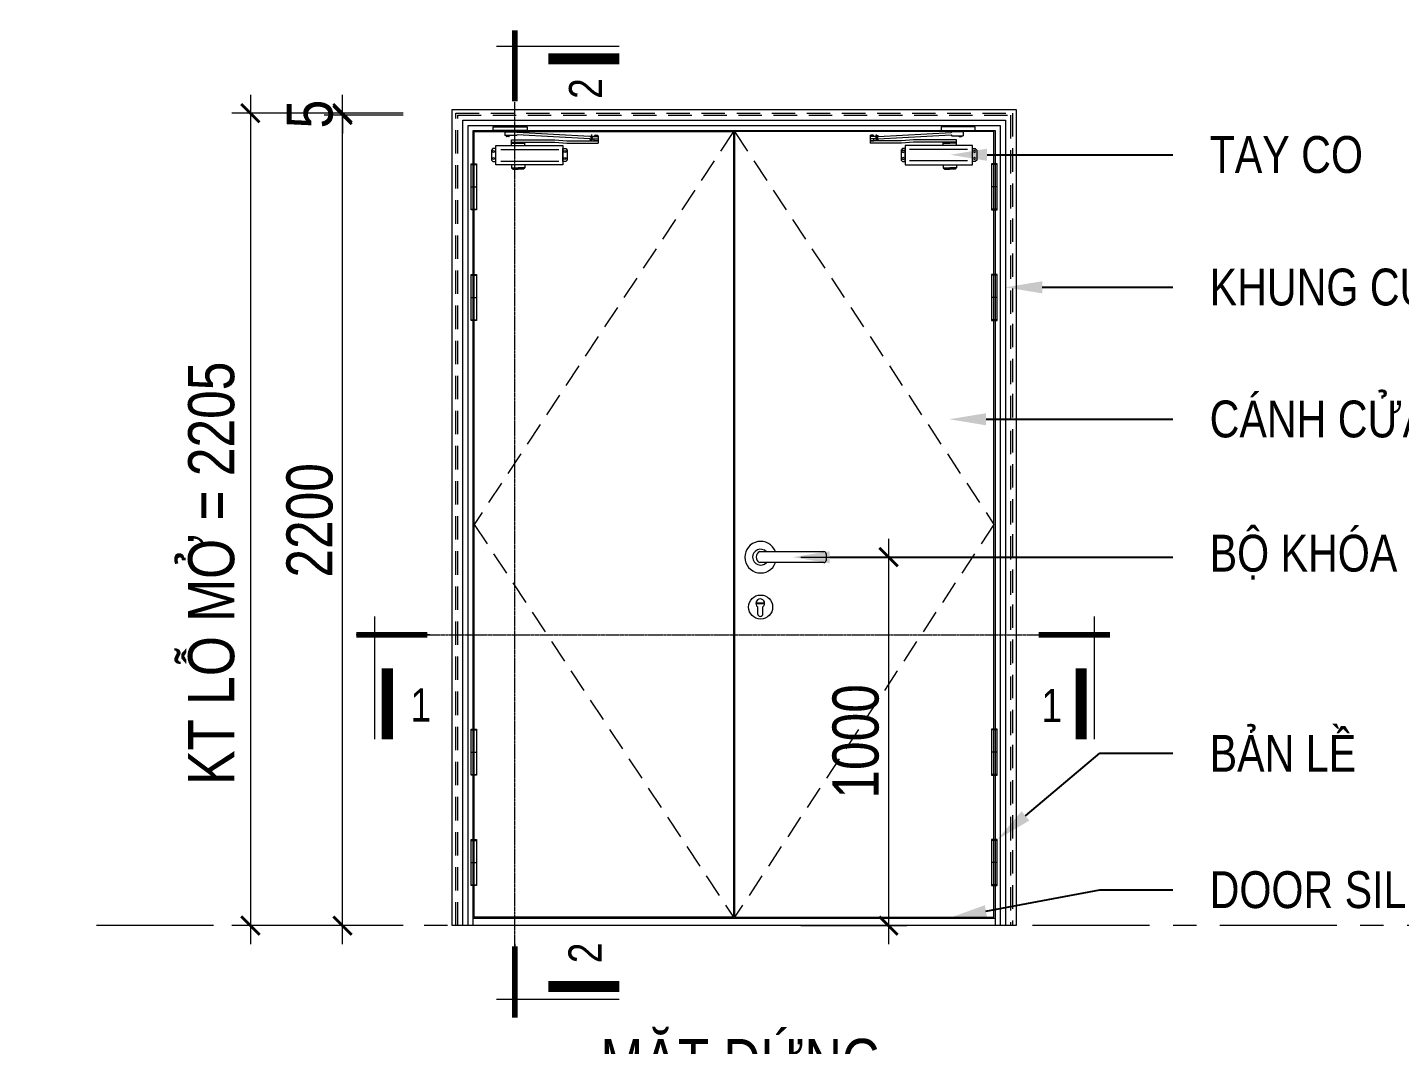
# Model space of a CAD drawing. Header units: millimetres. Extents: x -547695 to 905972, y -1055718 to 167349.
# Drawn here: x -537296 to -533573, y -1027458 to -1024697 of the extents above; entities that cross this region are included whole.
import ezdxf
from ezdxf import colors
from ezdxf.entities.mleader import LeaderData, LeaderLine
from ezdxf.enums import TextEntityAlignment as Align
from ezdxf.math import Vec2, Vec3

# ---------------------------------------------------------------- set-up
doc = ezdxf.new("R2010")
doc.units = ezdxf.units.MM
for name, pattern in [('CENTER', [50.8, 31.75, -6.35, 6.35, -6.35]), ('CENTER2', [1.125, 0.75, -0.125, 0.125, -0.125]), ('HIDDEN', [9.525, 6.35, -3.175]), ('PHANTOM', [2.5, 1.25, -0.25, 0.25, -0.25, 0.25, -0.25])]:
    doc.linetypes.add(name, pattern=pattern)
doc.layers.get('DEFPOINTS').update_dxf_attribs({"color": 1, "lineweight": 25})
for name, color, linetype, lineweight in [('A-DIMS', 8, 'Continuous', 9), ('A-DOOR', 142, 'Continuous', 9), ('A-GRID', 250, 'CENTER', 15), ('A-HIDD', 45, 'HIDDEN', 9), ('A-LITE', 9, 'Continuous', 9), ('A-SYMBOLS', 10, 'Continuous', 13)]:
    doc.layers.add(name, color=color, linetype=linetype, lineweight=lineweight)
doc.styles.add('ARIAL', font='arial.ttf')
doc.styles.add('VTK_Arial', font='arial.ttf', dxfattribs={"width": 0.8})
doc.dimstyles.new('A-2.5-DIM50', dxfattribs={"dimscale": 50, "dimtxt": 2.5, "dimasz": 1, "dimexe": 1, "dimexo": 0, "dimgap": 0.5, "dimtad": 1, "dimdec": 0, "dimzin": 12, "dimdsep": 46, "dimtxsty": 'VTK_Arial', "dimblk": 'ARCHTICK', "dimcen": 0, "dimdle": 1, "dimclrd": 256, "dimclre": 256, "dimclrt": 7, "dimadec": 1, "dimazin": 3, "dimtfac": 1, "dimtdec": 0, "dimtmove": 0, "dimatfit": 2, "dimfxl": 20, "dimtolj": 1, "dimtzin": 0, "dimlwd": -1, "dimlwe": -1, "dimarcsym": 0})

# ---------------------------------------------------------------- blocks, each defined once
blk = doc.blocks.new('*U259')
for p, q in [((-6507, 166), (-6507, -945)), ((0, 166), (0, -945)), ((-500, 0), (166, 0))]:
    blk.add_line(p, q)
at = {"linetype": 'PHANTOM', "ltscale": 10}
blk.add_line((-397, 0), (-6007, 0), dxfattribs=at)
for points, const_width in [([(-6007, 0), (-6652, 0)], 50), ([(166, 0), (-478, 0)], 50), ([(-6392, -945), (-6392, -302)], 100), ([(-115, -945), (-115, -302)], 100)]:
    blk.add_lwpolyline(points, dxfattribs=dict(const_width=const_width))
at = {"style": 'ARIAL', "width": 0.8, "flags": 8}
for tag, p in [('1', (-6124, -878)), ('2', (-419, -874))]:
    blk.add_attdef(tag, text='', height=300, dxfattribs=at).set_placement(p, align=Align.BOTTOM_CENTER)
blk = doc.blocks.new('*U258')
for p, q in [((-8622, 166), (-8622, -945)), ((0, 166), (0, -945)), ((-500, 0), (166, 0))]:
    blk.add_line(p, q)
at = {"linetype": 'PHANTOM', "ltscale": 10}
blk.add_line((-397, 0), (-8122, 0), dxfattribs=at)
for points, const_width in [([(-8122, 0), (-8766, 0)], 50), ([(166, 0), (-478, 0)], 50), ([(-8506, -945), (-8506, -302)], 100), ([(-115, -945), (-115, -302)], 100)]:
    blk.add_lwpolyline(points, dxfattribs=dict(const_width=const_width))
at = {"style": 'ARIAL', "width": 0.8, "flags": 8}
for tag, p in [('1', (-8238, -878)), ('2', (-419, -874))]:
    blk.add_attdef(tag, text='', height=300, dxfattribs=at).set_placement(p, align=Align.BOTTOM_CENTER)
blk = doc.blocks.new('_ARCHTICK')
at = {"color": 0, "linetype": 'ByBlock', "const_width": 0.15}
blk.add_lwpolyline([(-0.5, -0.5), (0.5, 0.5)], dxfattribs=at)
blk = doc.blocks.new('*D576')
at = {"layer": 'A-DIMS', "transparency": 16777216}
for p, q in [((-536441.3, -1027184.9), (-536441.3, -1024884.9)), ((-536276.7, -1024934.9), (-536491.3, -1024934.9)), ((-536276.7, -1027134.9), (-536491.3, -1027134.9))]:
    blk.add_line(p, q, dxfattribs=at)
at = {"layer": 'DEFPOINTS', "color": 0, "transparency": 16777216}
for p in [(-536441.3, -1024934.9), (-536276.7, -1024934.9), (-536276.7, -1027134.9)]:
    blk.add_point(p, dxfattribs=at)
at = {"layer": 'A-DIMS', "transparency": 16777216, "xscale": 50, "yscale": 50, "zscale": 50}
for p, rotation in [((-536441.3, -1024934.9), 90), ((-536441.3, -1027134.9), 270)]:
    blk.add_blockref('_ARCHTICK', p, dxfattribs=dict(at, rotation=rotation))
at = {"layer": 'A-DIMS', "color": 7, "transparency": 16777216, "insert": (-536530.1, -1026034.9), "char_height": 125, "attachment_point": 5, "rotation": 90, "style": 'VTK_Arial'}
blk.add_mtext('\\A1;2200', dxfattribs=at)
blk = doc.blocks.new('*D577')
at = {"layer": 'A-DIMS', "ltscale": 5, "transparency": 16777216}
for p, q in [((-536441.3, -1024929.9), (-536441.3, -1024879.9)), ((-536276.7, -1024929.9), (-536491.3, -1024929.9)), ((-536276.7, -1024934.9), (-536491.3, -1024934.9)), ((-536441.3, -1024934.9), (-536441.3, -1024929.9)), ((-536441.3, -1024934.9), (-536441.3, -1024984.9))]:
    blk.add_line(p, q, dxfattribs=at)
at = {"layer": 'DEFPOINTS', "color": 0, "transparency": 16777216}
for p in [(-536441.3, -1024929.9), (-536276.7, -1024929.9), (-536276.7, -1024934.9)]:
    blk.add_point(p, dxfattribs=at)
at = {"layer": 'A-DIMS', "transparency": 16777216, "xscale": 50, "yscale": 50, "zscale": 50}
for p, rotation in [((-536441.3, -1024929.9), 270), ((-536441.3, -1024934.9), 90)]:
    blk.add_blockref('_ARCHTICK', p, dxfattribs=dict(at, rotation=rotation))
at = {"layer": 'A-DIMS', "color": 7, "transparency": 16777216, "insert": (-536529.8, -1024932.4), "char_height": 125, "attachment_point": 5, "rotation": 90, "style": 'VTK_Arial'}
blk.add_mtext('\\A1;5', dxfattribs=at)
blk = doc.blocks.new('*D578')
at = {"layer": 'A-DIMS', "ltscale": 5, "transparency": 16777216}
for p, q in [((-536691.3, -1024879.9), (-536691.3, -1027184.9)), ((-536276.7, -1024929.9), (-536741.3, -1024929.9)), ((-536276.7, -1027134.9), (-536741.3, -1027134.9))]:
    blk.add_line(p, q, dxfattribs=at)
at = {"layer": 'DEFPOINTS', "color": 0, "transparency": 16777216}
for p in [(-536276.7, -1024929.9), (-536691.3, -1027134.9), (-536276.7, -1027134.9)]:
    blk.add_point(p, dxfattribs=at)
at = {"layer": 'A-DIMS', "transparency": 16777216, "xscale": 50, "yscale": 50, "zscale": 50}
for p, rotation in [((-536691.3, -1024929.9), 90), ((-536691.3, -1027134.9), 270)]:
    blk.add_blockref('_ARCHTICK', p, dxfattribs=dict(at, rotation=rotation))
at = {"layer": 'A-DIMS', "color": 7, "transparency": 16777216, "insert": (-536796.7, -1026178.5), "char_height": 125, "attachment_point": 5, "rotation": 90, "style": 'VTK_Arial'}
blk.add_mtext('\\A1;KT LỖ MỞ = 2205', dxfattribs=at)
blk = doc.blocks.new('*D584')
at = {"layer": 'A-DIMS', "transparency": 16777216}
for p, q in [((-534959.6, -1026084.9), (-534959.6, -1027184.9)), ((-535197.6, -1026134.9), (-534909.6, -1026134.9)), ((-535197.6, -1027134.9), (-534909.6, -1027134.9))]:
    blk.add_line(p, q, dxfattribs=at)
at = {"layer": 'DEFPOINTS', "color": 0, "transparency": 16777216}
for p in [(-535197.6, -1026134.9), (-535197.6, -1027134.9), (-534959.6, -1027134.9)]:
    blk.add_point(p, dxfattribs=at)
at = {"layer": 'A-DIMS', "transparency": 16777216, "xscale": 50, "yscale": 50, "zscale": 50}
for p, rotation in [((-534959.6, -1026134.9), 90), ((-534959.6, -1027134.9), 270)]:
    blk.add_blockref('_ARCHTICK', p, dxfattribs=dict(at, rotation=rotation))
at = {"layer": 'A-DIMS', "color": 7, "transparency": 16777216, "insert": (-535048.4, -1026634.9), "char_height": 125, "attachment_point": 5, "rotation": 90, "style": 'VTK_Arial'}
blk.add_mtext('\\A1;1000', dxfattribs=at)
blk = doc.blocks.new('View-CellPin-Chi Tiet Cua$0$View-CellPin-Chi Tiet Cua$0$D.C.TAOTHEM')
for p, q in [((-15.4, 0), (-15.4, -4.4)), ((2.4, 0), (2.4, -4.4)), ((-17.6, -4.4), (-17.6, -17.5)), ((-13, -17.5), (-13, -19.3)), ((-4, -20.3), (-12, -20.3)), ((-10.7, -17.5), (-10.7, -19.3)), ((-6.1, -17.5), (-6.1, -19.3)), ((-3, -17.5), (-3, -19.3)), ((5.2, -32.2), (151.5, -32.2)), ((5.2, -50.9), (5.2, -32.2)), ((5.2, -40), (151.4, -40)), ((5.2, -43.1), (50.4, -43.1)), ((5.2, -43.1), (27.8, -43.1)), ((5.2, -50.9), (5.2, -43.1)), ((270.8, -20.6), (23.9, -6.4)), ((270.8, -28.6), (23.9, -14.7)), ((50.4, -43.1), (27.8, -43.1)), ((50.4, -50.9), (50.4, -40)), ((50.4, -50.9), (50.4, -43.1)), ((151.4, -40), (192.4, -42.4)), ((151.5, -32.2), (191.9, -34.7)), ((191.9, -34.7), (298.5, -34.7)), ((192.4, -42.4), (298.5, -42.4)), ((270.8, -18.7), (278.2, -18.7)), ((270.8, -18.7), (270.8, -20.6)), ((270.8, -28.6), (270.8, -30.4)), ((270.8, -30.4), (278.2, -30.4)), ((273.8, -22.6), (273.8, -26.6)), ((275.8, -20.6), (298.5, -20.6)), ((275.8, -28.6), (298.5, -28.6)), ((277.1, -18.1), (277.1, -13.6)), ((278.2, -18.7), (281.1, -20.6)), ((278.2, -30.4), (281.1, -28.6)), ((287.1, -18.1), (287.1, -16.4)), ((288.1, -15.4), (296.1, -15.4)), ((290.2, -18.1), (290.2, -16.4)), ((294.7, -18.1), (294.7, -16.4)), ((297.1, -18.1), (297.1, -16.4)), ((298.5, -34.7), (298.5, -42.4)), ((-31.7, -64.3), (164.8, -64.3)), ((-31.7, -103.5), (164.8, -103.5)), ((5.2, -117), (5.2, -126.6)), ((5.2, -126.6), (27.8, -126.6)), ((5.2, -126.6), (10.2, -131.6)), ((10.2, -131.6), (27.8, -131.6)), ((50.4, -126.6), (27.8, -126.6)), ((45.4, -131.6), (27.8, -131.6)), ((50.4, -126.6), (45.4, -131.6)), ((50.4, -117), (50.4, -126.6))]:
    blk.add_line(p, q)
for points in [[(-57.8, 12), (57.8, 12), (57.8, 0), (-57.8, 0)], [(-48.9, -61.6), (-58.5, -61.6), (-63.5, -66.6), (-63.5, -100.2), (-58.5, -105.2), (-48.9, -105.2)], [(-48.9, -50.9), (179, -50.9), (179, -117), (-48.9, -117)], [(179, -61.6), (188.6, -61.6), (193.6, -66.6), (193.6, -100.2), (188.6, -105.2), (179, -105.2)]]:
    blk.add_lwpolyline(points, close=True)
for points in [[(-17.6, -4.4), (21.5, -4.4), (23.9, -6.4)], [(23.9, -14.7), (21.7, -17.5), (-17.6, -17.5)], [(285.6, -20.6), (285.6, -18.1), (298.5, -18.1), (298.5, -34.7), (285.6, -34.7), (285.6, -28.6)]]:
    blk.add_lwpolyline(points)
for centre, radius in [((277.5, -24.6), 1.65), ((-56, -70.8), 3.36), ((-56, -94.6), 3.36), ((186.1, -70.8), 3.36), ((186.1, -94.6), 3.36)]:
    blk.add_circle(centre, radius)
for centre, radius, start, end in [((-12, -19.3), 1, 180, 270), ((-11.7, -19.3), 1, 270, 0), ((-9.7, -19.3), 1, 180, 270), ((-7.1, -19.3), 1, 270, 0), ((-5.1, -19.3), 1, 180, 270), ((-4, -19.3), 1, 270, 0), ((275.8, -22.6), 2, 90, 180), ((275.8, -26.6), 2, 180, 270), ((288.1, -16.4), 1, 90, 180), ((289.2, -16.4), 1, 0, 90), ((291.2, -16.4), 1, 90, 180), ((293.7, -16.4), 1, 0, 90), ((295.7, -16.4), 1, 90, 180), ((296.1, -16.4), 1, 0, 90)]:
    blk.add_arc(centre, radius, start, end)
blk = doc.blocks.new('KhoaTayCong_Phai')
for p, q in [((-2.4, 15.3), (171.6, 15.3)), ((177.6, 9.3), (177.6, -8.7)), ((171.6, -14.7), (-2.4, -14.7)), ((-11.2, -123.7), (8.6, -123.7)), ((-11.2, -126.9), (-11.2, -123.7)), ((8.6, -126.9), (-11.2, -126.9)), ((-8.3, -134.9), (-8.3, -153.5)), ((6.1, -153.5), (6.1, -134.9)), ((8.6, -123.7), (8.6, -126.9))]:
    blk.add_line(p, q)
blk.add_circle((0, -135.3), 32.6)
for centre, radius, start, end in [((0, 0), 42.9, 20.8432, 339.8952), ((0, 0), 21.7, 44.6889, 317.2039), ((4, 0.3), 16.3, 113.0274, 246.9726), ((171.6, 9.3), 6, 0, 90), ((171.6, -8.7), 6, 270, 0), ((-1.1, -125.3), 12, 306.8699, 233.1301), ((-1.1, -153.5), 7.2, 180, 360)]:
    blk.add_arc(centre, radius, start, end)
blk = doc.blocks.new('View-CellPin-Chi Tiet Cua$0$View-CellPin-Chi Tiet Cua$0$D.C.')
for p, q in [((1114.2, 6054.3), (1114.2, 6049.9)), ((1132, 6054.3), (1132, 6049.9)), ((1112.1, 6049.9), (1112.1, 6036.7)), ((1116.6, 6036.7), (1116.6, 6035)), ((1125.6, 6034), (1117.6, 6034)), ((1119, 6036.7), (1119, 6035)), ((1123.5, 6036.7), (1123.5, 6035)), ((1126.6, 6036.7), (1126.6, 6035)), ((1134.8, 6022.1), (1281.1, 6022.1)), ((1134.8, 6003.4), (1134.8, 6022.1)), ((1134.8, 6014.3), (1281, 6014.3)), ((1134.8, 6011.2), (1180.1, 6011.2)), ((1134.8, 6011.2), (1157.4, 6011.2)), ((1134.8, 6003.4), (1134.8, 6011.2)), ((1400.4, 6033.7), (1153.5, 6047.8)), ((1400.4, 6025.7), (1153.5, 6039.6)), ((1180.1, 6011.2), (1157.4, 6011.2)), ((1180.1, 6003.4), (1180.1, 6014.3)), ((1180.1, 6003.4), (1180.1, 6011.2)), ((1281, 6014.3), (1322, 6011.8)), ((1281.1, 6022.1), (1321.6, 6019.6)), ((1321.6, 6019.6), (1428.1, 6019.6)), ((1322, 6011.8), (1428.1, 6011.8)), ((1400.4, 6035.6), (1407.8, 6035.6)), ((1400.4, 6035.6), (1400.4, 6033.7)), ((1400.4, 6025.7), (1400.4, 6023.8)), ((1400.4, 6023.8), (1407.8, 6023.8)), ((1403.4, 6031.7), (1403.4, 6027.7)), ((1405.4, 6033.7), (1428.1, 6033.7)), ((1405.4, 6025.7), (1428.1, 6025.7)), ((1406.7, 6036.1), (1406.7, 6040.6)), ((1407.8, 6035.6), (1410.8, 6033.7)), ((1407.8, 6023.8), (1410.8, 6025.7)), ((1416.7, 6036.1), (1416.7, 6037.9)), ((1417.7, 6038.9), (1425.7, 6038.9)), ((1419.8, 6036.1), (1419.8, 6037.9)), ((1424.3, 6036.1), (1424.3, 6037.9)), ((1426.7, 6036.1), (1426.7, 6037.9)), ((1428.1, 6019.6), (1428.1, 6011.8)), ((1097.9, 5990), (1294.4, 5990)), ((1097.9, 5950.8), (1294.4, 5950.8)), ((1134.8, 5937.3), (1134.8, 5927.7)), ((1134.8, 5927.7), (1157.4, 5927.7)), ((1134.8, 5927.7), (1139.8, 5922.7)), ((1139.8, 5922.7), (1157.4, 5922.7)), ((1180.1, 5927.7), (1157.4, 5927.7)), ((1175.1, 5922.7), (1157.4, 5922.7)), ((1180.1, 5927.7), (1175.1, 5922.7)), ((1180.1, 5937.3), (1180.1, 5927.7))]:
    blk.add_line(p, q)
for points in [[(1071.8, 6066.3), (1187.4, 6066.3), (1187.4, 6054.3), (1071.8, 6054.3)], [(1080.8, 5992.7), (1071.2, 5992.7), (1066.2, 5987.7), (1066.2, 5954), (1071.2, 5949), (1080.8, 5949)], [(1080.8, 6003.4), (1308.6, 6003.4), (1308.6, 5937.3), (1080.8, 5937.3)], [(1308.6, 5992.7), (1318.2, 5992.7), (1323.2, 5987.7), (1323.2, 5954), (1318.2, 5949), (1308.6, 5949)]]:
    blk.add_lwpolyline(points, close=True)
for points in [[(1112.1, 6049.9), (1151.1, 6049.9), (1153.5, 6047.8)], [(1153.5, 6039.6), (1151.4, 6036.7), (1112.1, 6036.7)], [(1415.2, 6033.7), (1415.2, 6036.1), (1428.1, 6036.1), (1428.1, 6019.6), (1415.2, 6019.6), (1415.2, 6025.7)]]:
    blk.add_lwpolyline(points)
for centre, radius in [((1407.2, 6029.7), 1.65), ((1073.6, 5983.5), 3.36), ((1073.6, 5959.7), 3.36), ((1315.7, 5983.5), 3.36), ((1315.7, 5959.7), 3.36)]:
    blk.add_circle(centre, radius)
for centre, radius, start, end in [((1117.6, 6035), 1, 180, 270), ((1118, 6035), 1, 270, 0), ((1120, 6035), 1, 180, 270), ((1122.5, 6035), 1, 270, 0), ((1124.5, 6035), 1, 180, 270), ((1125.6, 6035), 1, 270, 0), ((1405.4, 6031.7), 2, 90, 180), ((1405.4, 6027.7), 2, 180, 270), ((1417.7, 6037.9), 1, 90, 180), ((1418.8, 6037.9), 1, 0, 90), ((1420.8, 6037.9), 1, 90, 180), ((1423.3, 6037.9), 1, 0, 90), ((1425.3, 6037.9), 1, 90, 180), ((1425.7, 6037.9), 1, 0, 90)]:
    blk.add_arc(centre, radius, start, end)
blk = doc.blocks.new('BanLe')
blk.add_line((7.5, 0), (-7.5, 0))
blk.add_lwpolyline([(7.5, 62.5), (-7.5, 62.5), (-7.5, -62.5), (7.5, -62.5)], close=True)
for points in [[(7.5, 60.5), (-7.5, 60.5)], [(7.5, -60.5), (-7.5, -60.5)]]:
    blk.add_lwpolyline(points)
blk = doc.blocks.new('zw$E83B')
for points in [[(-1530, 0), (-1530, 2215), (0, 2215), (0, 0)], [(-1501, 0), (-1501, 2186), (-29, 2186), (-29, 0)], [(-1487, 0), (-1487, 2172), (-43, 2172), (-43, 0)], [(-1473, 0), (-1473, 2158), (-57, 2158), (-57, 0)]]:
    blk.add_lwpolyline(points, close=True)
at = {"ltscale": 5}
for points in [[(-766.5, 23), (-1470, 23), (-1470, 2155), (-766.5, 2155)], [(-763.5, 23), (-60, 23), (-60, 2155), (-763.5, 2155)]]:
    blk.add_lwpolyline(points, close=True, dxfattribs=at)
blk.add_lwpolyline([(-1473, 20), (-57, 20)])
at = {"layer": 'A-HIDD', "ltscale": 10}
for points in [[(-1520, 0), (-1520, 2205), (-10, 2205), (-10, 0)], [(-1515, 0), (-1515, 2200), (-15, 2200), (-15, 0)]]:
    blk.add_lwpolyline(points, close=True, dxfattribs=at)
for points in [[(-766.5, 2155), (-1470, 1089), (-766.5, 23)], [(-763.5, 2155), (-60, 1089), (-763.5, 23)]]:
    blk.add_lwpolyline(points, dxfattribs=at)
at = {"layer": 'A-LITE', "yscale": 0.8000000000465659, "zscale": 0.8000000000465659}
for name, p, xscale, rotation in [('View-CellPin-Chi Tiet Cua$0$View-CellPin-Chi Tiet Cua$0$D.C.TAOTHEM', (-1372.8, 2158), 0.8000000000465659, 0.0007210076447199929), ('View-CellPin-Chi Tiet Cua$0$View-CellPin-Chi Tiet Cua$0$D.C.', (746.4, -2685.4), -0.8000000000465659, 359.9992789923553)]:
    blk.add_blockref(name, p, dxfattribs=dict(at, xscale=xscale, rotation=rotation))
at = {"layer": 'A-LITE', "xscale": -1}
for p in [(-1471.3, 2005), (-1471.3, 1705), (-1471.3, 471), (-1471.3, 171)]:
    blk.add_blockref('BanLe', p, dxfattribs=at)
at = {"layer": 'A-LITE'}
for name, p in [('BanLe', (-58.7, 2005)), ('BanLe', (-58.7, 1705)), ('KhoaTayCong_Phai', (-693, 1000)), ('BanLe', (-58.7, 471)), ('BanLe', (-58.7, 171))]:
    blk.add_blockref(name, p, dxfattribs=at)

msp = doc.modelspace()

# ---------------------------------------------------------------- linework, layer by layer
at = {"layer": 'A-GRID', "ltscale": 10}
msp.add_lwpolyline([(-528663.2, -1027134.9), (-537111.5, -1027134.9)], dxfattribs=at)

# ---------------------------------------------------------------- block references
at = {"layer": 'A-DOOR', "lineweight": -3}
msp.add_blockref('zw$E83B', (-534613.7, -1027134.9), dxfattribs=at)
at = {"layer": 'A-SYMBOLS', "linetype": 'CENTER2'}
ref = msp.add_blockref('*U258', (-535973.7, -1027334.5), dxfattribs=dict(at, xscale=-0.3, yscale=0.3, zscale=0.3, rotation=89.9999999999995))
ref.add_attrib('1', '2', dxfattribs={"layer": '0', "height": 90, "rotation": 90, "style": 'ARIAL', "width": 0.8, "flags": 8}).set_placement((-535709.8, -1024863), align=Align.BOTTOM_CENTER)
ref.add_attrib('2', '2', dxfattribs={"layer": '0', "height": 90, "rotation": 90, "style": 'ARIAL', "width": 0.8, "flags": 8}).set_placement((-535711.2, -1027208.9), align=Align.BOTTOM_CENTER)
ref = msp.add_blockref('*U259', (-536354.2, -1026345.7), dxfattribs=dict(at, xscale=-0.3, yscale=0.3, zscale=0.3))
ref.add_attrib('1', '1', dxfattribs={"layer": '0', "height": 90, "style": 'ARIAL', "width": 0.8, "flags": 8}).set_placement((-534517, -1026609.6), align=Align.BOTTOM_CENTER)
ref.add_attrib('2', '1', dxfattribs={"layer": '0', "height": 90, "style": 'ARIAL', "width": 0.8, "flags": 8}).set_placement((-536228.7, -1026608.2), align=Align.BOTTOM_CENTER)

# ---------------------------------------------------------------- dimensions: what is measured, and where the dimension line sits
at = {"layer": 'A-DIMS', "ltscale": 5}
dim = msp.add_linear_dim(base=(-536691.3, -1027134.9), p1=(-536276.7, -1024929.9), p2=(-536276.7, -1027134.9), angle=90, text='KT LỖ MỞ = <>', dimstyle='A-2.5-DIM50', override={"dimpost": '\\X'}, dxfattribs=at)
dim.commit()
dim.dimension.update_dxf_attribs({"geometry": '*D578', "text_midpoint": (-536691.3, -1026178.5), "dimtype": 160})
at = {"layer": 'A-DIMS'}
for base, p1, p2, picture, middle in [((-536441.3, -1024934.9), (-536276.7, -1027134.9), (-536276.7, -1024934.9), '*D576', (-536530.1, -1026034.9)), ((-534959.6, -1027134.9), (-535197.6, -1026134.9), (-535197.6, -1027134.9), '*D584', (-535048.4, -1026634.9))]:
    dim = msp.add_linear_dim(base=base, p1=p1, p2=p2, angle=90, dimstyle='A-2.5-DIM50', override={"dimpost": '\\X'}, dxfattribs=at)
    dim.commit()
    dim.dimension.update_dxf_attribs({"geometry": picture, "text_midpoint": middle})
at = {"layer": 'A-DIMS', "ltscale": 5}
dim = msp.add_linear_dim(base=(-536441.3, -1024929.9), p1=(-536276.7, -1024934.9), p2=(-536276.7, -1024929.9), angle=90, dimstyle='A-2.5-DIM50', override={"dimpost": '\\X'}, dxfattribs=at)
dim.commit()
dim.dimension.update_dxf_attribs({"geometry": '*D577', "text_midpoint": (-536441.3, -1024932.4), "dimtype": 160})

# ---------------------------------------------------------------- leaders
at = {"layer": 'A-SYMBOLS'}
ml = msp.add_multileader_mtext('Standard', dxfattribs=at)
ml.set_content('TAY CO', color=7, style='VTK_Arial')
ml.set_leader_properties()
ml.build(insert=Vec2(0, 0))
ml.multileader.update_dxf_attribs({"text_top_attachment_type": 0, "text_bottom_attachment_type": 0, "arrow_head_size": 100, "scale": 50})
ctx = ml.context
ctx.base_point, ctx.scale, ctx.char_height, ctx.arrow_head_size, ctx.landing_gap_size, ctx.plane_origin = Vec3(-534188.3, -1025042.8), 50, 100, 100, 100, Vec3(-535890.4, -1025748.4)
notes = []
notes.append((ctx, [(0, (1, 1, 0), (-534386.7, -1025042.8), (1, 0), 198.4, [(0, [(-534792.4, -1025042.8)], 256, [])])]))
ctx.mtext.insert, ctx.mtext.flow_direction = Vec3(-534088.3, -1024992), 5
ml = msp.add_multileader_mtext('Standard', dxfattribs=at)
ml.set_content('KHUNG CỬA', color=7, style='VTK_Arial')
ml.set_leader_properties()
ml.build(insert=Vec2(0, 0))
ml.multileader.update_dxf_attribs({"text_top_attachment_type": 0, "text_bottom_attachment_type": 0, "arrow_head_size": 100, "scale": 50})
ctx = ml.context
ctx.base_point, ctx.scale, ctx.char_height, ctx.arrow_head_size, ctx.landing_gap_size, ctx.plane_origin = Vec3(-534188.3, -1025402.5), 50, 100, 100, 100, Vec3(-535890.4, -1026108.1)
notes.append((ctx, [(0, (1, 1, 0), (-534386.7, -1025402.5), (1, 0), 198.4, [(0, [(-534642.6, -1025402.5)], 256, [])])]))
ctx.mtext.insert, ctx.mtext.flow_direction = Vec3(-534088.3, -1025351.7), 5
ml = msp.add_multileader_mtext('Standard', dxfattribs=at)
ml.set_content('CÁNH CỬA', color=7, style='VTK_Arial')
ml.set_leader_properties()
ml.build(insert=Vec2(0, 0))
ml.multileader.update_dxf_attribs({"text_top_attachment_type": 0, "text_bottom_attachment_type": 0, "arrow_head_size": 100, "scale": 50})
ctx = ml.context
ctx.base_point, ctx.scale, ctx.char_height, ctx.arrow_head_size, ctx.landing_gap_size, ctx.plane_origin = Vec3(-534188.3, -1025760.6), 50, 100, 100, 100, Vec3(-535890.4, -1026466.2)
notes.append((ctx, [(0, (1, 1, 0), (-534386.7, -1025760.6), (1, 0), 198.4, [(0, [(-534795.1, -1025760.6)], 256, [])])]))
ctx.mtext.insert, ctx.mtext.flow_direction = Vec3(-534088.3, -1025709.8), 5
ml = msp.add_multileader_mtext('Standard', dxfattribs=at)
ml.set_content('BỘ KHÓA', color=7, style='VTK_Arial')
ml.set_leader_properties()
ml.build(insert=Vec2(0, 0))
ml.multileader.update_dxf_attribs({"text_top_attachment_type": 0, "text_bottom_attachment_type": 0, "arrow_head_size": 100, "scale": 50})
ctx = ml.context
ctx.base_point, ctx.scale, ctx.char_height, ctx.arrow_head_size, ctx.landing_gap_size, ctx.plane_origin = Vec3(-534188.3, -1026135), 50, 100, 100, 100, Vec3(-535890.4, -1026840.6)
notes.append((ctx, [(0, (1, 1, 0), (-534386.7, -1026135), (1, 0), 198.4, [(0, [(-535219.4, -1026135)], 256, [])])]))
ctx.mtext.insert, ctx.mtext.flow_direction = Vec3(-534088.3, -1026074), 5
ml = msp.add_multileader_mtext('Standard', dxfattribs=at)
ml.set_content('BẢN LỀ', color=7, style='VTK_Arial')
ml.set_leader_properties()
ml.build(insert=Vec2(0, 0))
ml.multileader.update_dxf_attribs({"text_top_attachment_type": 0, "text_bottom_attachment_type": 0, "arrow_head_size": 100, "scale": 50})
ctx = ml.context
ctx.base_point, ctx.scale, ctx.char_height, ctx.arrow_head_size, ctx.landing_gap_size, ctx.plane_origin = Vec3(-534188.3, -1026667.2), 50, 100, 100, 100, Vec3(-535890.4, -1027306)
notes.append((ctx, [(0, (1, 1, 0), (-534386.7, -1026667.2), (1, 0), 198.4, [(0, [(-534664.6, -1026901.4)], 256, [])])]))
ctx.mtext.insert, ctx.mtext.flow_direction = Vec3(-534088.3, -1026617.2), 5
ml = msp.add_multileader_mtext('Standard', dxfattribs=at)
ml.set_content('DOOR SILL', color=7, style='VTK_Arial')
ml.set_leader_properties()
ml.build(insert=Vec2(0, 0))
ml.multileader.update_dxf_attribs({"text_top_attachment_type": 0, "text_bottom_attachment_type": 0, "arrow_head_size": 100, "scale": 50})
ctx = ml.context
ctx.base_point, ctx.scale, ctx.char_height, ctx.arrow_head_size, ctx.landing_gap_size, ctx.plane_origin = Vec3(-534188.3, -1027038.1), 50, 100, 100, 100, Vec3(-535890.4, -1027669.8)
notes.append((ctx, [(0, (1, 1, 0), (-534386.7, -1027038.1), (1, 0), 198.4, [(0, [(-534793.7, -1027113.9)], 256, [])])]))
ctx.mtext.insert, ctx.mtext.flow_direction = Vec3(-534088.3, -1026987.3), 5
for ctx, leaders in notes:
    for number, flags, end, landing, length, lines in leaders:
        leader = LeaderData()
        leader.index, (leader.has_last_leader_line, leader.has_dogleg_vector, leader.attachment_direction) = number, flags
        leader.last_leader_point, leader.dogleg_vector, leader.dogleg_length = Vec3(end), Vec3(landing), length
        for number, points, colour, breaks in lines:
            line = LeaderLine()
            line.index, line.vertices, line.color, line.breaks = number, Vec3.list(points), colors.encode_raw_color(colour), breaks
            leader.lines.append(line)
        ctx.leaders.append(leader)

# ---------------------------------------------------------------- next in the draw order: texts
at = {"layer": 'A-DIMS', "color": 7, "insert": (-535359.6, -1027518.5), "char_height": 125, "attachment_point": 5, "style": 'VTK_Arial', "bg_fill": 2}
msp.add_mtext('\\pxqc;MẶT ĐỨNG', dxfattribs=at)

doc.saveas('drawing.dxf')
